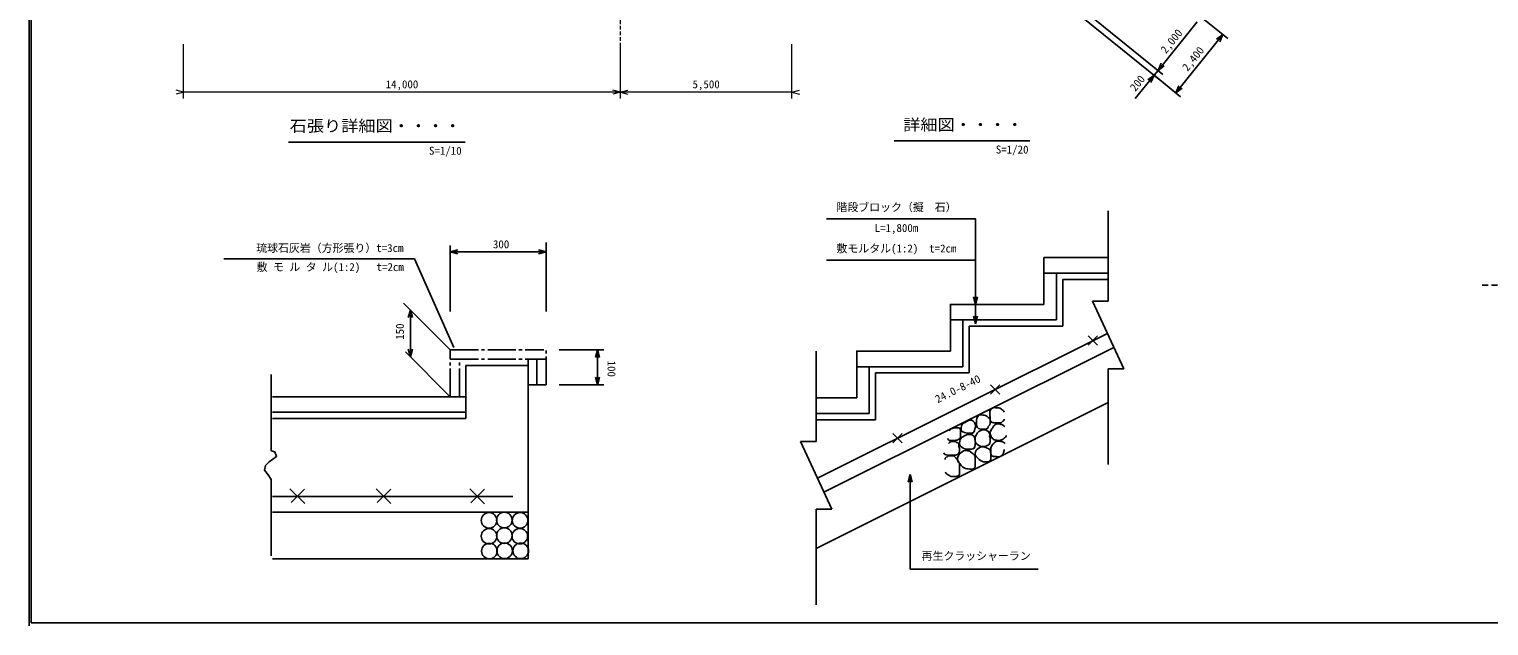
# Model space of a CAD drawing. Units: millimetres, scale not verified, with parts at other scales. Extents: x -20105 to 20225, y -14150 to 14100.
# Drawn here: x -20105 to 3289, y -14150 to -4585 of the extents above; entities that cross this region are included whole.
import ezdxf
from ezdxf.enums import TextEntityAlignment as Align

# ---------------------------------------------------------------- set-up
doc = ezdxf.new("R2010")
doc.units = ezdxf.units.MM
doc.header["$LTSCALE"] = 50
for name, pattern in [('CHAIN1', [8, 5, -1, 1, -1]), ('CHAIN2', [12, 9, -1, 1, -1]), ('DASHED1', [1.8, 1.2, -0.6]), ('DASHED2', [3, 2, -1])]:
    doc.linetypes.add(name, pattern=pattern)
doc.layers.add('1-0_現況', color=4, linetype='Continuous', lineweight=20)
for name, color, linetype in [('1-4', 4, 'Continuous'), ('3-3', 4, 'Continuous'), ('F-0', 5, 'Continuous')]:
    doc.layers.add(name, color=color, linetype=linetype)
doc.styles.add('ＭＳ ゴシック', font='')
doc.styles.get('ＭＳ ゴシック').set_extended_font_data('MS Gothic')

msp = doc.modelspace()

# ---------------------------------------------------------------- linework, layer by layer
at = {"layer": '1-0_現況', "color": 2, "linetype": 'DASHED1'}
msp.add_line((-10629.75, -4861.78), (-10629.75, 5526.32), dxfattribs=at)
at = {"layer": '1-0_現況', "color": 7}
for p, q in [((-17629.75, -5695.49), (-17629.75, -4823.22)), ((-10629.75, -5695.49), (-10629.75, -4823.22)), ((-7879.75, -5695.49), (-7879.75, -4823.22))]:
    msp.add_line(p, q, dxfattribs=at)
at = {"layer": '1-0_現況'}
for p, q in [((-17629.75, -5595.49), (-17750.49, -5563.14)), ((-17629.75, -5595.49), (-17750.49, -5627.84)), ((-10629.75, -5595.49), (-17629.75, -5595.49)), ((-10629.75, -5595.49), (-10750.49, -5563.14)), ((-10629.75, -5595.49), (-10750.49, -5627.84)), ((-10629.75, -5595.49), (-10509.01, -5563.14)), ((-7879.75, -5595.49), (-10629.75, -5595.49)), ((-10629.75, -5595.49), (-10509.01, -5627.84)), ((-7879.75, -5595.49), (-7759.01, -5563.14)), ((-7879.75, -5595.49), (-7759.01, -5627.84))]:
    msp.add_line(p, q, dxfattribs=at)
at = {"layer": '1-4'}
for p, q in [((-4480.86, -3375.89), (-1998.12, -5386.37)), ((-4417.93, -3298.17), (-1935.19, -5308.65)), ((-1320.65, -4390.86), (-895.81, -4734.9)), ((-2012.91, -5245.72), (-1383.58, -4468.57)), ((-1728.7, -5604.54), (-973.52, -4671.96)), ((-973.52, -4671.96), (-1074.65, -4745.44)), ((-973.52, -4671.96), (-1024.36, -4786.16)), ((-2012.91, -5245.72), (-1962.06, -5131.53)), ((-2075.84, -5323.43), (-2377.31, -5695.72)), ((-2075.84, -5323.43), (-2176.96, -5396.91)), ((-2075.84, -5323.43), (-2126.68, -5437.63)), ((-2075.84, -5323.43), (-2012.91, -5245.72)), ((-2075.84, -5323.43), (-1650.99, -5667.47)), ((-2012.91, -5245.72), (-1911.78, -5172.25)), ((-1728.7, -5604.54), (-1677.86, -5490.34)), ((-1728.7, -5604.54), (-1627.58, -5531.06))]:
    msp.add_line(p, q, dxfattribs=at)
at = {"layer": '3-3'}
for p, q in [((-15947.44, -6395.19), (-13119.08, -6395.19)), ((-6242.05, -6376.32), (-4067.3, -6376.32)), ((-2812.64, -7496.64), (-2812.64, -8944.87)), ((-13355.93, -9108.58), (-13355.93, -8054.74)), ((-13355.93, -8154.74), (-13235.19, -8122.39)), ((-13355.93, -8154.74), (-13235.19, -8187.09)), ((-13355.93, -8154.74), (-11818.71, -8154.74)), ((-11818.71, -8154.74), (-11939.45, -8122.39)), ((-11818.71, -8154.74), (-11939.45, -8187.09)), ((-11818.71, -9108.58), (-11818.71, -8004.65)), ((-4939.24, -8285.65), (-7326.41, -8285.65)), ((-3840.18, -8246.65), (-3840.18, -8996.65)), ((-2812.64, -8246.65), (-3840.18, -8246.65)), ((-2812.64, -8496.65), (-3840.18, -8496.65)), ((-3640.18, -8496.65), (-3640.18, -9246.65)), ((-2812.64, -8596.65), (-3540.18, -8596.65)), ((-3540.18, -8596.65), (-3540.18, -9346.65)), ((-4939.24, -8996.65), (-4971.59, -8875.91)), ((-4939.24, -8996.65), (-4906.89, -8875.91)), ((-13355.93, -9727.03), (-14107.08, -8975.89)), ((-13996.23, -9086.73), (-14028.58, -9207.47)), ((-13996.23, -9086.73), (-13963.88, -9207.47)), ((-4939.24, -9306.4), (-4939.24, -8996.65)), ((-2812.64, -8944.87), (-3062.64, -8944.87)), ((-3062.64, -8944.87), (-2562.64, -10029.04)), ((-3640.18, -9246.65), (-5340.17, -9246.65)), ((-5140.18, -9246.65), (-5140.18, -9996.65)), ((-5040.18, -9346.65), (-5040.18, -10096.65)), ((-3540.18, -9346.65), (-5040.18, -9346.65)), ((-4939.24, -9306.4), (-4971.59, -9185.66)), ((-4939.24, -9306.4), (-4906.89, -9185.66)), ((-7470.31, -11784.1), (-2824.52, -9461.19)), ((-3132.41, -9502.63), (-2982.39, -9652.63)), ((-3132.4, -9652.64), (-2982.39, -9502.63)), ((-13355.93, -10477.03), (-14076.19, -9756.78)), ((-13996.23, -9836.73), (-13963.88, -9715.99)), ((-11608.91, -9727.03), (-10897.13, -9727.03)), ((-10997.13, -9727.03), (-11029.49, -9847.77)), ((-10997.13, -10284.77), (-10997.13, -9727.03)), ((-10997.13, -9727.03), (-10964.78, -9847.77)), ((-7492.05, -9746.65), (-7492.05, -11194.88)), ((-2720.48, -9686.79), (-7366.27, -12009.71)), ((-13105.93, -9977.03), (-12105.93, -9977.03)), ((-13105.93, -10827.03), (-13105.93, -9977.03)), ((-12105.93, -9877.03), (-12105.93, -13077.03)), ((-5140.18, -9996.65), (-6840.16, -9996.65)), ((-6640.17, -9996.65), (-6640.17, -10746.66)), ((-2812.64, -10029.04), (-2562.64, -10029.04)), ((-2812.64, -10029.04), (-2812.64, -11563.16)), ((-16228.62, -10123.38), (-16228.62, -11346.06)), ((-12105.93, -10284.77), (-11818.71, -10284.77)), ((-11608.91, -10284.77), (-10897.13, -10284.77)), ((-10997.13, -10284.77), (-11029.49, -10164.03)), ((-10997.13, -10284.77), (-10964.78, -10164.03)), ((-6540.17, -10096.65), (-6540.17, -10846.66)), ((-5040.18, -10096.65), (-6540.17, -10096.65)), ((-4697.64, -10285.26), (-4547.62, -10435.26)), ((-4697.62, -10435.26), (-4547.62, -10285.25)), ((-16206.42, -10477.03), (-13105.93, -10477.03)), ((-6840.16, -10496.66), (-7492.05, -10496.66)), ((-16206.42, -10727.03), (-13105.93, -10727.03)), ((-2812.64, -10571.39), (-7492.05, -12911.12)), ((-6640.17, -10746.66), (-7492.05, -10746.66)), ((-16206.42, -10827.03), (-13105.93, -10827.03)), ((-6540.17, -10846.66), (-7492.05, -10846.66)), ((-7492.05, -11194.88), (-7742.06, -11194.88)), ((-7742.06, -11194.88), (-7242.05, -12279.05)), ((-6262.88, -11067.89), (-6112.87, -11217.89)), ((-6262.88, -11217.89), (-6112.88, -11067.89)), ((-16228.62, -11802.72), (-16228.62, -13025.4)), ((-5985.83, -11726.34), (-6018.18, -11847.08)), ((-5985.83, -11726.34), (-5985.83, -13239.11)), ((-5985.83, -11726.34), (-5953.48, -11847.08)), ((-16206.42, -12077.03), (-12355.93, -12077.03)), ((-15925.35, -11953.85), (-15689.32, -12189.89)), ((-15690.92, -11958.01), (-15908.12, -12175.21)), ((-14543.14, -11953.85), (-14307.1, -12189.89)), ((-14308.7, -11958.01), (-14525.91, -12175.21)), ((-13044.39, -11955.79), (-12808.35, -12191.83)), ((-12809.96, -11959.95), (-13027.16, -12177.15)), ((-16206.42, -12327.03), (-12105.93, -12327.03)), ((-7492.05, -12279.05), (-7242.05, -12279.05)), ((-7492.05, -12279.05), (-7492.05, -13813.17)), ((-16206.42, -13077.03), (-12105.93, -13077.03)), ((-5985.83, -13239.11), (-3932.78, -13239.11))]:
    msp.add_line(p, q, dxfattribs=at)
at = {"layer": '3-3', "linetype": 'DASHED2'}
msp.add_line((3180.34, -8686.96), (5796.26, -8686.96), dxfattribs=at)
at = {"layer": '3-3', "linetype": 'CHAIN1'}
msp.add_line((-12105.93, -9727.03), (-11818.71, -9727.03), dxfattribs=at)
at = {"layer": '3-3', "linetype": 'CHAIN2'}
for p, q in [((-11818.71, -10284.77), (-11818.71, -9727.03)), ((-13355.93, -9877.03), (-11818.71, -9877.03)), ((-13205.93, -10477.03), (-13205.93, -9877.03)), ((-11968.71, -10284.77), (-11968.71, -9877.03))]:
    msp.add_line(p, q, dxfattribs=at)
at = {"layer": '3-3'}
for points in [[(-4939.24, -8996.65), (-4939.24, -7624.92), (-7326.41, -7624.92)], [(-13301.15, -9688.28), (-13930.27, -8267.67), (-16983.21, -8267.67)], [(-13996.23, -9086.73), (-13996.23, -9836.73), (-14028.58, -9715.99)], [(-3840.18, -8996.65), (-5340.17, -8996.65), (-5340.17, -9746.65)], [(-5340.17, -9746.65), (-6840.16, -9746.65), (-6840.16, -10496.66)], [(-4478.21, -10727.15), (-4484.66, -10707.81), (-4497.55, -10694.92), (-4510.45, -10685.24), (-4523.34, -10675.57), (-4536.23, -10665.9), (-4549.13, -10659.45), (-4562.03, -10656.23), (-4574.92, -10656.23), (-4587.81, -10653.01), (-4600.72, -10653.01), (-4613.61, -10653.01), (-4626.5, -10649.78), (-4639.4, -10649.78), (-4652.29, -10653.01), (-4665.19, -10659.45), (-4678.08, -10665.9), (-4690.98, -10682.02), (-4700.65, -10698.14), (-4707.1, -10714.26), (-4707.1, -10730.38), (-4707.1, -10746.5), (-4707.1, -10762.61), (-4707.1, -10778.73), (-4703.87, -10794.85), (-4703.87, -10810.97), (-4703.87, -10827.09), (-4703.87, -10843.21), (-4703.87, -10859.33), (-4694.2, -10875.45), (-4681.31, -10885.12), (-4668.41, -10888.34), (-4655.51, -10891.57), (-4642.62, -10894.79), (-4626.5, -10894.79), (-4613.61, -10898.02), (-4600.72, -10898.02), (-4587.81, -10898.02), (-4574.92, -10898.02), (-4562.03, -10898.02)], [(-5358.74, -11022.15), (-5345.97, -11000.88), (-5328.96, -10992.37), (-5311.94, -10988.11), (-5294.92, -10979.6), (-5277.9, -10975.35), (-5260.88, -10975.35), (-5243.86, -10975.35), (-5226.84, -10975.35), (-5209.82, -10975.35), (-5192.8, -10983.86), (-5180.04, -11005.13), (-5180.04, -11026.41), (-5180.04, -11047.68), (-5180.04, -11068.95), (-5180.04, -11090.23), (-5180.04, -11111.5), (-5180.04, -11132.77), (-5197.06, -11154.05), (-5214.08, -11162.56), (-5231.1, -11171.07), (-5248.11, -11175.32), (-5265.13, -11179.58), (-5282.15, -11179.58), (-5299.17, -11179.58), (-5316.19, -11179.58), (-5333.21, -11179.58), (-5350.23, -11179.58), (-5367.24, -11171.07), (-5380.01, -11149.79), (-5380.01, -11145.54)], [(-4465.31, -10956.05), (-4478.21, -10949.6), (-4491.1, -10939.93), (-4504, -10930.25), (-4516.89, -10923.81), (-4529.79, -10920.58), (-4542.69, -10917.36), (-4555.58, -10914.14), (-4568.47, -10910.91), (-4581.37, -10910.91), (-4594.26, -10910.91), (-4607.16, -10917.36), (-4620.06, -10923.81), (-4632.95, -10933.48), (-4645.84, -10946.37), (-4652.29, -10962.49), (-4665.19, -10978.61), (-4678.08, -10991.51), (-4684.53, -11007.63), (-4694.2, -11023.75), (-4700.65, -11039.86), (-4703.87, -11055.98), (-4700.65, -11072.1), (-4697.43, -11088.22), (-4694.2, -11104.34), (-4687.75, -11120.46), (-4674.86, -11133.35), (-4665.19, -11149.47), (-4652.29, -11159.15), (-4639.4, -11165.59), (-4626.5, -11168.82), (-4613.61, -11175.27), (-4600.72, -11175.27), (-4587.81, -11178.49), (-4574.92, -11178.49), (-4562.03, -11178.49), (-4549.13, -11178.49), (-4536.23, -11175.27), (-4523.34, -11168.82), (-4510.45, -11165.59)], [(-4562.03, -10898.02), (-4549.13, -10898.02), (-4536.23, -10898.02), (-4523.34, -10891.57), (-4510.45, -10881.9), (-4497.55, -10869), (-4484.66, -10856.11), (-4478.21, -10839.99), (-4478.21, -10836.76)], [(-5371.5, -11226.38), (-5354.48, -11209.36), (-5337.46, -11200.85), (-5320.44, -11196.6), (-5303.43, -11196.6), (-5286.4, -11196.6), (-5269.39, -11196.6), (-5252.37, -11200.85), (-5235.35, -11209.36), (-5218.33, -11217.87), (-5205.56, -11239.14), (-5205.56, -11260.42), (-5205.56, -11281.69), (-5197.06, -11302.96), (-5197.06, -11324.24), (-5197.06, -11345.51), (-5201.31, -11366.79), (-5209.82, -11388.06), (-5226.84, -11400.83), (-5243.86, -11409.33), (-5260.88, -11413.59), (-5277.9, -11413.59), (-5294.92, -11413.59), (-5311.94, -11413.59), (-5333.21, -11413.59), (-5354.48, -11413.59), (-5371.5, -11413.59), (-5388.52, -11413.59), (-5405.54, -11409.33), (-5422.56, -11400.83), (-5439.58, -11392.32), (-5448.09, -11375.3)], [(-4946.62, -11165.96), (-4946.62, -11138.51), (-4963.09, -11111.06), (-4985.05, -11094.59), (-5007.01, -11083.6), (-5028.97, -11083.6), (-5050.94, -11083.6), (-5072.9, -11083.6), (-5094.86, -11094.59), (-5116.82, -11105.57), (-5138.78, -11122.04), (-5160.74, -11133.02), (-5182.7, -11160.47), (-5188.19, -11187.92), (-5193.68, -11215.37), (-5193.68, -11242.82), (-5177.21, -11270.27), (-5155.25, -11286.74), (-5133.28, -11303.22), (-5111.33, -11314.19), (-5089.37, -11319.68), (-5067.41, -11319.68), (-5045.44, -11319.68), (-5023.48, -11319.68), (-5001.52, -11319.68), (-4979.56, -11314.19), (-4957.6, -11303.22), (-4946.62, -11275.76), (-4941.13, -11248.31), (-4941.13, -11220.86), (-4930.15, -11220.86)], [(-4462.09, -11226.85), (-4478.21, -11213.95), (-4491.1, -11204.28), (-4504, -11201.05), (-4516.89, -11194.61), (-4529.79, -11194.61), (-4542.69, -11191.38), (-4555.58, -11191.38), (-4568.47, -11191.38), (-4581.37, -11191.38), (-4594.26, -11191.38), (-4607.16, -11194.61), (-4620.06, -11197.83), (-4632.95, -11210.73), (-4645.84, -11220.4), (-4655.51, -11236.52), (-4668.41, -11249.41), (-4678.08, -11265.53), (-4684.53, -11281.65), (-4690.98, -11297.77), (-4690.98, -11313.89), (-4694.2, -11330.01), (-4694.2, -11346.13), (-4694.2, -11362.25), (-4694.2, -11378.37), (-4694.2, -11394.48), (-4687.75, -11410.6), (-4674.86, -11423.5), (-4661.96, -11429.95), (-4649.07, -11433.17), (-4632.95, -11436.39), (-4620.06, -11436.39), (-4607.16, -11436.39), (-4594.26, -11439.62), (-4581.37, -11439.62), (-4568.47, -11439.62), (-4555.58, -11439.62), (-4542.69, -11436.39), (-4529.79, -11429.95), (-4516.89, -11423.5)], [(-4510.45, -11165.59), (-4497.55, -11155.92), (-4484.66, -11146.25), (-4471.76, -11136.58), (-4458.86, -11123.68), (-4449.19, -11107.56), (-4445.97, -11101.12)], [(-16228.62, -11346.06), (-16169.69, -11360.79), (-16140.23, -11434.44), (-16199.16, -11478.63), (-16258.08, -11522.83), (-16317, -11581.75), (-16331.74, -11655.41), (-16272.81, -11729.06), (-16228.62, -11802.72)], [(-5422.56, -11485.92), (-5422.56, -11464.65), (-5405.54, -11447.63), (-5388.52, -11439.12), (-5371.5, -11426.35), (-5354.48, -11422.1), (-5337.46, -11422.1), (-5320.44, -11422.1), (-5303.43, -11422.1), (-5286.4, -11426.35), (-5269.39, -11439.12), (-5252.37, -11456.14), (-5239.6, -11477.41), (-5222.59, -11494.43), (-5209.82, -11515.7), (-5201.31, -11536.98), (-5197.06, -11558.25), (-5197.06, -11579.52), (-5197.06, -11600.8), (-5192.8, -11622.07), (-5192.8, -11643.34), (-5192.8, -11664.62), (-5192.8, -11685.89), (-5192.8, -11707.17), (-5197.06, -11728.44), (-5214.08, -11745.46), (-5231.1, -11749.71), (-5248.11, -11753.97), (-5265.13, -11758.22), (-5282.15, -11758.22), (-5299.17, -11758.22), (-5316.19, -11758.22), (-5333.21, -11753.97), (-5350.23, -11745.46), (-5367.24, -11736.95), (-5384.27, -11724.19), (-5401.28, -11711.42), (-5418.3, -11690.15), (-5422.56, -11685.89)], [(-4516.89, -11423.5), (-4504, -11407.38), (-4494.33, -11391.26), (-4487.88, -11371.92), (-4481.43, -11355.8), (-4478.21, -11339.68), (-4478.21, -11323.56)]]:
    msp.add_lwpolyline(points, dxfattribs=at)
at = {"layer": '3-3', "linetype": 'CHAIN2'}
msp.add_lwpolyline([(-13355.93, -10477.03), (-13355.93, -9727.03), (-12105.93, -9727.03)], dxfattribs=at)
at = {"layer": '3-3'}
for points in [[(-4935.64, -10946.35), (-4941.13, -10918.9), (-4952.11, -10891.45), (-4974.07, -10869.49), (-4996.03, -10853.01), (-5017.99, -10853.01), (-5039.95, -10853.01), (-5061.92, -10863.99), (-5083.88, -10874.98), (-5105.84, -10891.45), (-5127.79, -10902.43), (-5149.76, -10918.9), (-5160.74, -10946.35), (-5166.23, -10973.8), (-5166.23, -11001.25), (-5160.74, -11028.7), (-5138.78, -11039.68), (-5116.82, -11050.66), (-5094.86, -11056.15), (-5072.9, -11061.64), (-5050.94, -11061.64), (-5028.97, -11061.64), (-5007.01, -11061.64), (-4985.05, -11061.64), (-4963.09, -11045.17), (-4952.11, -11017.72), (-4946.62, -10990.27), (-4935.64, -10962.82)], [(-4705.05, -10853.01), (-4710.54, -10825.56), (-4732.5, -10809.09), (-4754.46, -10787.13), (-4776.42, -10776.15), (-4798.39, -10770.66), (-4820.35, -10770.66), (-4842.31, -10765.17), (-4864.26, -10765.17), (-4886.22, -10770.66), (-4908.19, -10798.11), (-4919.17, -10825.56), (-4924.66, -10853.01), (-4924.66, -10880.47), (-4924.66, -10907.92), (-4924.66, -10935.37), (-4913.68, -10962.82), (-4891.72, -10984.78), (-4869.75, -10990.27), (-4847.8, -10995.76), (-4825.84, -10995.76), (-4803.88, -10995.76), (-4781.91, -10995.76), (-4759.95, -10990.27), (-4737.99, -10979.29), (-4732.5, -10951.84), (-4710.54, -10929.88), (-4705.05, -10902.43), (-4705.05, -10874.98)], [(-4710.54, -11089.1), (-4716.03, -11061.64), (-4732.5, -11034.19), (-4754.46, -11017.72), (-4776.42, -11006.74), (-4798.39, -11006.74), (-4820.35, -11006.74), (-4842.31, -11012.23), (-4864.26, -11023.21), (-4886.22, -11034.19), (-4908.19, -11056.15), (-4924.66, -11083.6), (-4935.64, -11111.06), (-4941.13, -11138.51), (-4941.13, -11165.96), (-4941.13, -11193.41), (-4930.15, -11220.86), (-4908.19, -11242.82), (-4886.22, -11259.29), (-4858.78, -11270.27), (-4836.82, -11275.76), (-4814.86, -11275.76), (-4792.89, -11275.76), (-4770.93, -11270.27), (-4748.97, -11259.29), (-4727.01, -11248.31), (-4710.54, -11220.86), (-4705.05, -11193.41), (-4705.05, -11165.96), (-4705.05, -11138.51), (-4716.03, -11111.06)], [(-4941.13, -11495.37), (-4941.13, -11467.92), (-4941.13, -11440.47), (-4952.11, -11413.02), (-4974.07, -11391.06), (-4996.03, -11374.59), (-5017.99, -11358.12), (-5039.95, -11347.14), (-5061.92, -11347.14), (-5083.88, -11341.65), (-5105.84, -11341.65), (-5127.79, -11347.14), (-5149.76, -11358.12), (-5171.72, -11374.59), (-5193.68, -11391.06), (-5210.15, -11418.51), (-5221.13, -11445.96), (-5226.62, -11473.41), (-5226.62, -11500.86), (-5210.15, -11528.31), (-5188.19, -11550.28), (-5166.23, -11577.72), (-5144.27, -11599.69), (-5122.3, -11616.16), (-5100.35, -11627.14), (-5078.39, -11632.63), (-5056.43, -11632.63), (-5034.46, -11638.12), (-5012.5, -11638.12), (-4990.54, -11638.12), (-4968.58, -11632.63), (-4946.62, -11616.16), (-4941.13, -11588.71), (-4941.13, -11561.26), (-4941.13, -11533.8), (-4941.13, -11506.35)], [(-4699.56, -11363.61), (-4705.05, -11330.66), (-4727.01, -11314.19), (-4748.97, -11303.22), (-4770.93, -11292.23), (-4792.89, -11286.74), (-4814.86, -11281.25), (-4836.82, -11281.25), (-4858.78, -11286.74), (-4880.73, -11297.72), (-4902.7, -11314.19), (-4924.66, -11330.66), (-4935.64, -11358.12), (-4941.13, -11385.57), (-4941.13, -11413.02), (-4924.66, -11440.47), (-4902.7, -11462.43), (-4880.73, -11484.39), (-4858.78, -11500.86), (-4836.82, -11511.84), (-4814.86, -11522.82), (-4792.89, -11522.82), (-4770.93, -11522.82), (-4748.97, -11522.82), (-4727.01, -11522.82), (-4705.05, -11506.35), (-4694.07, -11478.9), (-4694.07, -11451.45), (-4694.07, -11424), (-4694.07, -11396.55)]]:
    msp.add_lwpolyline(points, close=True, dxfattribs=at)
for centre in [(-12733.7, -12460.09), (-12489.95, -12455.4), (-12236.82, -12460.09), (-12733.7, -12713.22), (-12489.95, -12703.84), (-12241.51, -12713.22), (-12729.01, -12952.28), (-12485.26, -12947.6), (-12227.45, -12947.6)]:
    msp.add_circle(centre, 125, dxfattribs=at)
at = {"layer": 'F-0'}
for p, q in [((-20105, -14150), (-20105, 14100)), ((-20075, -14100), (20225, -14100))]:
    msp.add_line(p, q, dxfattribs=at)
at = {"layer": 'F-0', "color": 4}
msp.add_line((-20075, -14100), (-20075, 14100), dxfattribs=at)

# ---------------------------------------------------------------- texts
at = {"layer": '1-0_現況', "color": 7, "style": 'ＭＳ ゴシック'}
for s, p in [('14,000', (-14392.25, -5570.49)), ('5,500', (-9473.5, -5570.49))]:
    msp.add_text(s, height=128.3, dxfattribs=at).set_placement(p, align=Align.BOTTOM_LEFT)
at = {"layer": '1-4', "color": 7, "style": 'ＭＳ ゴシック'}
for s, p in [('2,000', (-1855.34, -5011.41)), ('2,400', (-1508.2, -5292.52)), ('200', (-2345.29, -5616.45))]:
    msp.add_text(s, height=128.3, rotation=51, dxfattribs=at).set_placement(p, align=Align.BOTTOM_LEFT)
at = {"layer": '3-3', "color": 3, "style": 'ＭＳ ゴシック', "width": 1.1}
for s, p in [('石張り詳細図・・・・', (-15929.61, -6281.83)), ('詳細図・・・・', (-6096.14, -6262.96))]:
    msp.add_text(s, height=183.3, dxfattribs=at).set_placement(p, align=Align.BOTTOM_LEFT)
at = {"layer": '3-3', "color": 7, "style": 'ＭＳ ゴシック'}
for s, p in [('S=1/10', (-13697.51, -6635.48)), ('S=1/20', (-4612.24, -6616.62)), ('階段ブロック（擬\u3000石）', (-7166.53, -7542.25)), ('L=1,800m', (-6554.03, -7874.8)), ('琉球石灰岩（方形張り）t=3cm', (-16467.41, -8196.11)), ('300', (-12672.44, -8135.72)), ('敷モルタル(1:2)  t=2cm', (-7166.53, -8202.97)), ('敷 モ ル タ ル(1:2)   t=2cm', (-16459.57, -8500.45)), ('再生クラッシャーラン', (-5801.89, -13132.11))]:
    msp.add_text(s, height=128.3, dxfattribs=at).set_placement(p, align=Align.BOTTOM_LEFT)
for s, rotation, p in [('150', 90, (-14061.16, -9564.76)), ('100', 270, (-10873.68, -9898.12)), ('24.0-8-40', 26.565, (-5527.43, -10618.41))]:
    msp.add_text(s, height=128.3, rotation=rotation, dxfattribs=at).set_placement(p, align=Align.BOTTOM_LEFT)

doc.saveas('drawing.dxf')
